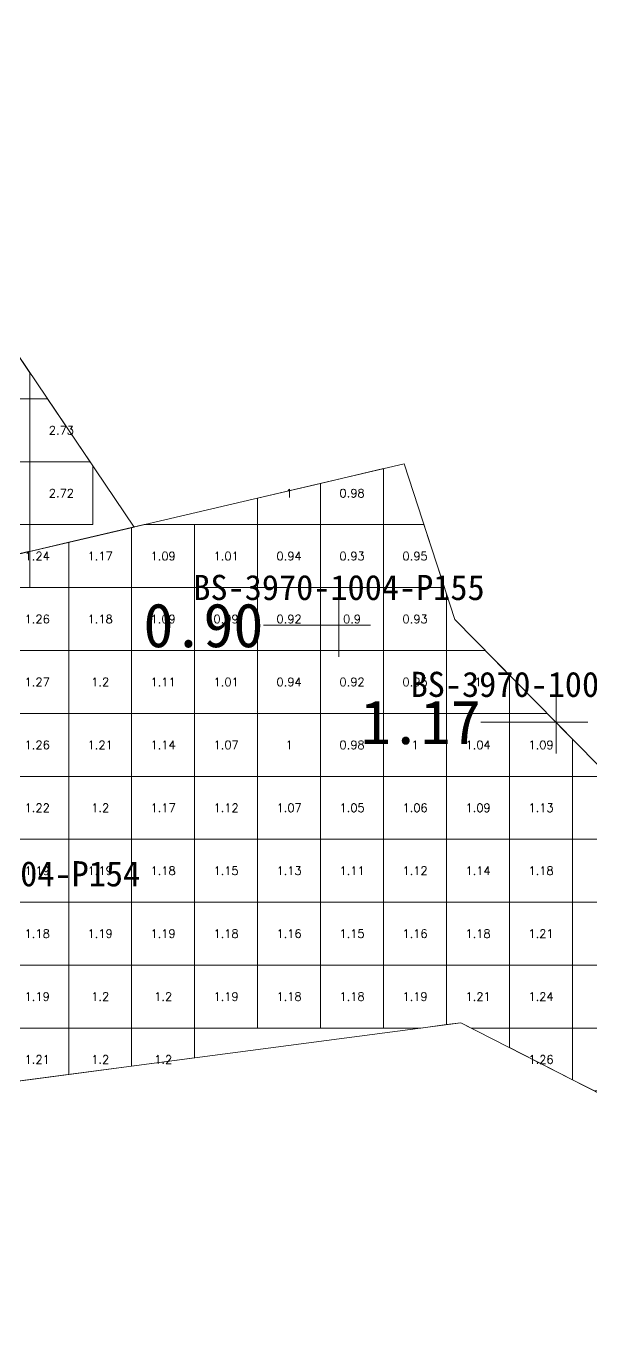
# Model space of a CAD drawing. Header units: inches. Extents: x 469761 to 469956, y 4349708 to 4349833.
# Drawn here: x 469861.31 to 469870.27, y 4349708.4 to 4349729.32 of the extents above; entities that cross this region are included whole.
import ezdxf
from ezdxf.enums import TextEntityAlignment as Align

# ---------------------------------------------------------------- set-up
doc = ezdxf.new("R2010")
doc.units = ezdxf.units.IN
doc.header["$MEASUREMENT"] = 0
for name, color, linetype, lineweight in [('点', 7, 'Continuous', 0), ('爆区方格网', 7, 'Continuous', 0), ('线条', 7, 'Continuous', 0), ('钻孔', 7, 'Continuous', 0)]:
    doc.layers.add(name, color=color, linetype=linetype, lineweight=lineweight)
doc.styles.add('3dmine_textStyle_1', font='txt.shx', dxfattribs={"height": 1, "bigfont": 'gbcbig.shx'})
doc.styles.add('3dmine_textStyle_2', font='simsunb.ttf', dxfattribs={"height": 1})

msp = doc.modelspace()

# ---------------------------------------------------------------- hatches: boundary and pattern name
at = {"layer": '钻孔', "linetype": 'Continuous', "lineweight": 0, "true_color": 0x00ffff, "extrusion": (0, 1, 0)}
msp.add_hatch(color=4, dxfattribs=at).paths.add_polyline_path([(-469867.27, 3959.91), (-469866.27, 3959.91), (-469866.27, 3969.91), (-469867.27, 3969.91)], flags=0)
at = {"layer": '钻孔', "linetype": 'Continuous', "lineweight": 0, "true_color": 0x0000ff, "extrusion": (0, 1, 0)}
for points in [[(-469870.72, 3960.31), (-469869.72, 3960.31), (-469869.72, 3969.31), (-469870.72, 3969.31)], [(-469861.8, 3959.88), (-469860.8, 3959.88), (-469860.8, 3969.88), (-469861.8, 3969.88)]]:
    msp.add_hatch(color=5, dxfattribs=at).paths.add_polyline_path(points, flags=0)

# ---------------------------------------------------------------- linework, layer by layer
at = {"color": 1, "linetype": 'Continuous', "lineweight": 0, "true_color": 0xff0000, "elevation": 3972.427}
msp.add_lwpolyline([(469845.427, 4349736.191), (469845.427, 4349736.191), (469853.646, 4349734.245), (469859.815, 4349730.088), (469861.012, 4349724.333), (469863.02, 4349721.36), (469859.293, 4349720.49), (469855.469, 4349723.158), (469850.298, 4349726.225), (469847.774, 4349728.804), (469844.034, 4349731.795), (469843.7, 4349734.237), (469845.427, 4349736.191)], dxfattribs=at)
at = {"color": 5, "linetype": 'Continuous', "lineweight": 0}
msp.add_lwpolyline([(469881.832, 4349708.397), (469873.956, 4349710.541), (469868.207, 4349713.482), (469860.922, 4349712.521), (469856.143, 4349714.688), (469851.91, 4349717.746), (469847.05, 4349722.386), (469845.478, 4349726.059), (469847.774, 4349728.804), (469850.298, 4349726.225), (469855.469, 4349723.158), (469859.293, 4349720.49), (469867.304, 4349722.364), (469868.108, 4349719.891), (469870.688, 4349717.269), (469874.94, 4349716.167), (469880.538, 4349711.441), (469881.832, 4349708.397), (469881.832, 4349708.397)], dxfattribs=at)
at = {"layer": '点', "color": 138, "linetype": 'Continuous', "lineweight": 0, "true_color": 0x004c4c}
for points, elevation in [([(469866.27, 4349719.3), (469866.27, 4349720.3)], 3969.91), ([(469866.77, 4349719.8), (469865.77, 4349719.8)], 3969.91), ([(469869.72, 4349717.76), (469869.72, 4349718.76)], 3969.31), ([(469870.22, 4349718.26), (469869.22, 4349718.26)], 3969.31)]:
    msp.add_lwpolyline(points, dxfattribs=dict(at, elevation=elevation))
at = {"layer": '爆区方格网', "color": 1, "linetype": 'Continuous', "lineweight": 0, "true_color": 0xff0000, "elevation": 3970.35}
for points in [[(469861.012, 4349724.333), (469861.363, 4349723.812), (469861.363, 4349723.398), (469860.363, 4349723.398), (469860.363, 4349724.398), (469860.998, 4349724.398), (469861.012, 4349724.333)], [(469861.363, 4349722.398), (469860.363, 4349722.398), (469860.363, 4349723.398), (469861.363, 4349723.398), (469861.363, 4349722.398)], [(469862.318, 4349722.398), (469861.363, 4349722.398), (469861.363, 4349723.398), (469861.643, 4349723.398), (469862.318, 4349722.398)], [(469861.363, 4349721.398), (469860.363, 4349721.398), (469860.363, 4349722.398), (469861.363, 4349722.398), (469861.363, 4349721.398)], [(469862.363, 4349722.332), (469862.363, 4349721.398), (469861.363, 4349721.398), (469861.363, 4349722.398), (469862.318, 4349722.398), (469862.363, 4349722.332)], [(469861.363, 4349720.975), (469860.363, 4349720.741), (469860.363, 4349721.398), (469861.363, 4349721.398), (469861.363, 4349720.975)], [(469861.363, 4349720.398), (469860.363, 4349720.398), (469860.363, 4349720.74), (469861.363, 4349720.974), (469861.363, 4349720.398)]]:
    msp.add_lwpolyline(points, dxfattribs=at)
at = {"layer": '爆区方格网', "color": 5, "linetype": 'Continuous', "lineweight": 0, "elevation": 3969.32}
for points in [[(469866.978, 4349721.398), (469865.978, 4349721.398), (469865.978, 4349722.054), (469866.978, 4349722.288), (469866.978, 4349721.398)], [(469865.978, 4349721.398), (469864.978, 4349721.398), (469864.978, 4349721.82), (469865.978, 4349722.054), (469865.978, 4349721.398)], [(469863.978, 4349720.398), (469862.978, 4349720.398), (469862.978, 4349721.352), (469863.175, 4349721.398), (469863.978, 4349721.398), (469863.978, 4349720.398)], [(469864.978, 4349720.398), (469863.978, 4349720.398), (469863.978, 4349721.398), (469864.978, 4349721.398), (469864.978, 4349720.398)], [(469865.978, 4349720.398), (469864.978, 4349720.398), (469864.978, 4349721.398), (469865.978, 4349721.398), (469865.978, 4349720.398)], [(469866.978, 4349720.398), (469865.978, 4349720.398), (469865.978, 4349721.398), (469866.978, 4349721.398), (469866.978, 4349720.398)], [(469867.943, 4349720.398), (469866.978, 4349720.398), (469866.978, 4349721.398), (469867.618, 4349721.398), (469867.943, 4349720.398)], [(469863.978, 4349719.398), (469862.978, 4349719.398), (469862.978, 4349720.398), (469863.978, 4349720.398), (469863.978, 4349719.398)], [(469864.978, 4349719.398), (469863.978, 4349719.398), (469863.978, 4349720.398), (469864.978, 4349720.398), (469864.978, 4349719.398)], [(469865.978, 4349719.398), (469864.978, 4349719.398), (469864.978, 4349720.398), (469865.978, 4349720.398), (469865.978, 4349719.398)], [(469866.978, 4349719.398), (469865.978, 4349719.398), (469865.978, 4349720.398), (469866.978, 4349720.398), (469866.978, 4349719.398)], [(469867.978, 4349720.293), (469867.978, 4349719.398), (469866.978, 4349719.398), (469866.978, 4349720.398), (469867.943, 4349720.398), (469867.978, 4349720.293)], [(469863.978, 4349718.398), (469862.978, 4349718.398), (469862.978, 4349719.398), (469863.978, 4349719.398), (469863.978, 4349718.398)], [(469864.978, 4349718.398), (469863.978, 4349718.398), (469863.978, 4349719.398), (469864.978, 4349719.398), (469864.978, 4349718.398)], [(469865.978, 4349718.398), (469864.978, 4349718.398), (469864.978, 4349719.398), (469865.978, 4349719.398), (469865.978, 4349718.398)], [(469866.978, 4349718.398), (469865.978, 4349718.398), (469865.978, 4349719.398), (469866.978, 4349719.398), (469866.978, 4349718.398)], [(469867.978, 4349718.398), (469866.978, 4349718.398), (469866.978, 4349719.398), (469867.978, 4349719.398), (469867.978, 4349718.398)], [(469868.978, 4349719.007), (469868.978, 4349718.398), (469867.978, 4349718.398), (469867.978, 4349719.398), (469868.593, 4349719.398), (469868.978, 4349719.007)], [(469863.978, 4349717.398), (469862.978, 4349717.398), (469862.978, 4349718.398), (469863.978, 4349718.398), (469863.978, 4349717.398)], [(469864.978, 4349717.398), (469863.978, 4349717.398), (469863.978, 4349718.398), (469864.978, 4349718.398), (469864.978, 4349717.398)], [(469865.978, 4349717.398), (469864.978, 4349717.398), (469864.978, 4349718.398), (469865.978, 4349718.398), (469865.978, 4349717.398)], [(469866.978, 4349717.398), (469865.978, 4349717.398), (469865.978, 4349718.398), (469866.978, 4349718.398), (469866.978, 4349717.398)], [(469867.978, 4349717.398), (469866.978, 4349717.398), (469866.978, 4349718.398), (469867.978, 4349718.398), (469867.978, 4349717.398)], [(469868.978, 4349717.398), (469867.978, 4349717.398), (469867.978, 4349718.398), (469868.978, 4349718.398), (469868.978, 4349717.398)], [(469869.978, 4349717.991), (469869.978, 4349717.398), (469868.978, 4349717.398), (469868.978, 4349718.398), (469869.577, 4349718.398), (469869.978, 4349717.991)], [(469863.978, 4349716.398), (469862.978, 4349716.398), (469862.978, 4349717.398), (469863.978, 4349717.398), (469863.978, 4349716.398)], [(469864.978, 4349716.398), (469863.978, 4349716.398), (469863.978, 4349717.398), (469864.978, 4349717.398), (469864.978, 4349716.398)], [(469865.978, 4349716.398), (469864.978, 4349716.398), (469864.978, 4349717.398), (469865.978, 4349717.398), (469865.978, 4349716.398)], [(469866.978, 4349716.398), (469865.978, 4349716.398), (469865.978, 4349717.398), (469866.978, 4349717.398), (469866.978, 4349716.398)], [(469867.978, 4349716.398), (469866.978, 4349716.398), (469866.978, 4349717.398), (469867.978, 4349717.398), (469867.978, 4349716.398)], [(469868.978, 4349716.398), (469867.978, 4349716.398), (469867.978, 4349717.398), (469868.978, 4349717.398), (469868.978, 4349716.398)], [(469869.978, 4349716.398), (469868.978, 4349716.398), (469868.978, 4349717.398), (469869.978, 4349717.398), (469869.978, 4349716.398)], [(469870.688, 4349717.269), (469870.978, 4349717.194), (469870.978, 4349716.398), (469869.978, 4349716.398), (469869.978, 4349717.398), (469870.561, 4349717.398), (469870.688, 4349717.269)]]:
    msp.add_lwpolyline(points, dxfattribs=at)
at = {"layer": '爆区方格网', "color": 5, "linetype": 'Continuous', "lineweight": 0, "true_color": 0x0000ff, "elevation": 3969.32}
for points in [[(469862.978, 4349720.398), (469861.978, 4349720.398), (469861.978, 4349721.118), (469862.978, 4349721.352), (469862.978, 4349720.398)], [(469861.978, 4349720.398), (469861.363, 4349720.398), (469861.363, 4349720.974), (469860.978, 4349720.884), (469860.978, 4349720.884), (469861.978, 4349721.118), (469861.978, 4349720.398)], [(469861.978, 4349719.398), (469860.978, 4349719.398), (469860.978, 4349720.398), (469861.978, 4349720.398), (469861.978, 4349719.398)], [(469862.978, 4349719.398), (469861.978, 4349719.398), (469861.978, 4349720.398), (469862.978, 4349720.398), (469862.978, 4349719.398)], [(469861.978, 4349718.398), (469860.978, 4349718.398), (469860.978, 4349719.398), (469861.978, 4349719.398), (469861.978, 4349718.398)], [(469862.978, 4349718.398), (469861.978, 4349718.398), (469861.978, 4349719.398), (469862.978, 4349719.398), (469862.978, 4349718.398)], [(469861.978, 4349717.398), (469860.978, 4349717.398), (469860.978, 4349718.398), (469861.978, 4349718.398), (469861.978, 4349717.398)], [(469862.978, 4349717.398), (469861.978, 4349717.398), (469861.978, 4349718.398), (469862.978, 4349718.398), (469862.978, 4349717.398)], [(469861.978, 4349716.398), (469860.978, 4349716.398), (469860.978, 4349717.398), (469861.978, 4349717.398), (469861.978, 4349716.398)], [(469862.978, 4349716.398), (469861.978, 4349716.398), (469861.978, 4349717.398), (469862.978, 4349717.398), (469862.978, 4349716.398)], [(469861.978, 4349715.398), (469860.978, 4349715.398), (469860.978, 4349716.398), (469861.978, 4349716.398), (469861.978, 4349715.398)], [(469862.978, 4349715.398), (469861.978, 4349715.398), (469861.978, 4349716.398), (469862.978, 4349716.398), (469862.978, 4349715.398)], [(469863.978, 4349715.398), (469862.978, 4349715.398), (469862.978, 4349716.398), (469863.978, 4349716.398), (469863.978, 4349715.398)], [(469864.978, 4349715.398), (469863.978, 4349715.398), (469863.978, 4349716.398), (469864.978, 4349716.398), (469864.978, 4349715.398)], [(469865.978, 4349715.398), (469864.978, 4349715.398), (469864.978, 4349716.398), (469865.978, 4349716.398), (469865.978, 4349715.398)], [(469866.978, 4349715.398), (469865.978, 4349715.398), (469865.978, 4349716.398), (469866.978, 4349716.398), (469866.978, 4349715.398)], [(469867.978, 4349715.398), (469866.978, 4349715.398), (469866.978, 4349716.398), (469867.978, 4349716.398), (469867.978, 4349715.398)], [(469868.978, 4349715.398), (469867.978, 4349715.398), (469867.978, 4349716.398), (469868.978, 4349716.398), (469868.978, 4349715.398)], [(469869.978, 4349715.398), (469868.978, 4349715.398), (469868.978, 4349716.398), (469869.978, 4349716.398), (469869.978, 4349715.398)], [(469870.978, 4349715.398), (469869.978, 4349715.398), (469869.978, 4349716.398), (469870.978, 4349716.398), (469870.978, 4349715.398)], [(469861.978, 4349714.398), (469860.978, 4349714.398), (469860.978, 4349715.398), (469861.978, 4349715.398), (469861.978, 4349714.398)], [(469862.978, 4349714.398), (469861.978, 4349714.398), (469861.978, 4349715.398), (469862.978, 4349715.398), (469862.978, 4349714.398)], [(469863.978, 4349714.398), (469862.978, 4349714.398), (469862.978, 4349715.398), (469863.978, 4349715.398), (469863.978, 4349714.398)], [(469864.978, 4349714.398), (469863.978, 4349714.398), (469863.978, 4349715.398), (469864.978, 4349715.398), (469864.978, 4349714.398)], [(469865.978, 4349714.398), (469864.978, 4349714.398), (469864.978, 4349715.398), (469865.978, 4349715.398), (469865.978, 4349714.398)], [(469866.978, 4349714.398), (469865.978, 4349714.398), (469865.978, 4349715.398), (469866.978, 4349715.398), (469866.978, 4349714.398)], [(469867.978, 4349714.398), (469866.978, 4349714.398), (469866.978, 4349715.398), (469867.978, 4349715.398), (469867.978, 4349714.398)], [(469868.978, 4349714.398), (469867.978, 4349714.398), (469867.978, 4349715.398), (469868.978, 4349715.398), (469868.978, 4349714.398)], [(469869.978, 4349714.398), (469868.978, 4349714.398), (469868.978, 4349715.398), (469869.978, 4349715.398), (469869.978, 4349714.398)], [(469870.978, 4349714.398), (469869.978, 4349714.398), (469869.978, 4349715.398), (469870.978, 4349715.398), (469870.978, 4349714.398)], [(469861.978, 4349713.398), (469860.978, 4349713.398), (469860.978, 4349714.398), (469861.978, 4349714.398), (469861.978, 4349713.398)], [(469862.978, 4349713.398), (469861.978, 4349713.398), (469861.978, 4349714.398), (469862.978, 4349714.398), (469862.978, 4349713.398)], [(469863.978, 4349713.398), (469862.978, 4349713.398), (469862.978, 4349714.398), (469863.978, 4349714.398), (469863.978, 4349713.398)], [(469864.978, 4349713.398), (469863.978, 4349713.398), (469863.978, 4349714.398), (469864.978, 4349714.398), (469864.978, 4349713.398)], [(469865.978, 4349713.398), (469864.978, 4349713.398), (469864.978, 4349714.398), (469865.978, 4349714.398), (469865.978, 4349713.398)], [(469866.978, 4349713.398), (469865.978, 4349713.398), (469865.978, 4349714.398), (469866.978, 4349714.398), (469866.978, 4349713.398)], [(469867.978, 4349713.452), (469867.57, 4349713.398), (469866.978, 4349713.398), (469866.978, 4349714.398), (469867.978, 4349714.398), (469867.978, 4349713.452)], [(469868.978, 4349713.398), (469868.371, 4349713.398), (469868.207, 4349713.482), (469867.978, 4349713.452), (469867.978, 4349714.398), (469868.978, 4349714.398), (469868.978, 4349713.398)], [(469869.978, 4349713.398), (469868.978, 4349713.398), (469868.978, 4349714.398), (469869.978, 4349714.398), (469869.978, 4349713.398)], [(469870.978, 4349713.398), (469869.978, 4349713.398), (469869.978, 4349714.398), (469870.978, 4349714.398), (469870.978, 4349713.398)], [(469861.978, 4349712.661), (469860.978, 4349712.529), (469860.978, 4349713.398), (469861.978, 4349713.398), (469861.978, 4349712.661)], [(469862.978, 4349712.793), (469861.978, 4349712.661), (469861.978, 4349713.398), (469862.978, 4349713.398), (469862.978, 4349712.793)], [(469863.978, 4349712.925), (469862.978, 4349712.793), (469862.978, 4349713.398), (469863.978, 4349713.398), (469863.978, 4349712.925)], [(469869.978, 4349712.577), (469868.978, 4349713.088), (469868.978, 4349713.398), (469869.978, 4349713.398), (469869.978, 4349712.577)], [(469870.978, 4349712.398), (469870.326, 4349712.398), (469869.978, 4349712.577), (469869.978, 4349713.398), (469870.978, 4349713.398), (469870.978, 4349712.398)]]:
    msp.add_lwpolyline(points, dxfattribs=at)
at = {"layer": '线条', "color": 138, "linetype": 'Continuous', "lineweight": 0, "true_color": 0x004c4c}
for points, elevation in [([(469866.27, 4349719.8), (469866.27, 4349719.8), (469866.27, 4349719.8)], 3969.91), ([(469869.72, 4349718.26), (469869.72, 4349718.26), (469869.72, 4349718.26)], 3969.31)]:
    msp.add_lwpolyline(points, dxfattribs=dict(at, elevation=elevation))
at = {"layer": '钻孔', "color": 4, "linetype": 'Continuous', "lineweight": 0, "true_color": 0x00ffff}
for elevation in [3969.91, 3959.91]:
    msp.add_lwpolyline([(469866.27, 4349719.8), (469865.07, 4349719.8)], dxfattribs=dict(at, elevation=elevation))
at = {"layer": '钻孔', "color": 5, "linetype": 'Continuous', "lineweight": 0, "true_color": 0x0000ff}
for elevation in [3969.31, 3960.31]:
    msp.add_lwpolyline([(469869.72, 4349718.26), (469868.52, 4349718.26)], dxfattribs=dict(at, elevation=elevation))

# ---------------------------------------------------------------- texts
at = {"color": 1, "linetype": 'Continuous', "lineweight": 0, "true_color": 0xff0000, "style": '3dmine_textStyle_1'}
for s, p in [('2.73', (469861.863, 4349722.898, 3970.35)), ('2.72', (469861.863, 4349721.898, 3970.35))]:
    msp.add_text(s, height=0.1333, dxfattribs=at).set_placement(p, align=Align.MIDDLE_CENTER)
at = {"color": 5, "linetype": 'Continuous', "lineweight": 0, "style": '3dmine_textStyle_1'}
for s, height, p in [('1', 0.133, (469865.478, 4349721.898, 3969.32)), ('0.98', 0.1333, (469866.478, 4349721.898, 3969.32)), ('1.09', 0.1333, (469863.478, 4349720.898, 3969.32)), ('1.01', 0.1333, (469864.478, 4349720.898, 3969.32)), ('0.94', 0.1333, (469865.478, 4349720.898, 3969.32)), ('0.93', 0.1333, (469866.478, 4349720.898, 3969.32)), ('0.95', 0.1333, (469867.478, 4349720.898, 3969.32)), ('1.09', 0.1333, (469863.478, 4349719.898, 3969.32)), ('0.99', 0.1333, (469864.478, 4349719.898, 3969.32)), ('0.92', 0.1333, (469865.478, 4349719.898, 3969.32)), ('0.9', 0.1333, (469866.478, 4349719.898, 3969.32)), ('0.93', 0.1333, (469867.478, 4349719.898, 3969.32)), ('1.11', 0.1333, (469863.478, 4349718.898, 3969.32)), ('1.01', 0.1333, (469864.478, 4349718.898, 3969.32)), ('0.94', 0.1333, (469865.478, 4349718.898, 3969.32)), ('0.92', 0.1333, (469866.478, 4349718.898, 3969.32)), ('0.95', 0.1333, (469867.478, 4349718.898, 3969.32)), ('1', 0.133, (469868.478, 4349718.898, 3969.32)), ('1.14', 0.1333, (469863.478, 4349717.898, 3969.32)), ('1.07', 0.1333, (469864.478, 4349717.898, 3969.32)), ('1', 0.133, (469865.478, 4349717.898, 3969.32)), ('0.98', 0.1333, (469866.478, 4349717.898, 3969.32)), ('1', 0.133, (469867.478, 4349717.898, 3969.32)), ('1.04', 0.1333, (469868.478, 4349717.898, 3969.32)), ('1.09', 0.1333, (469869.478, 4349717.898, 3969.32))]:
    msp.add_text(s, height=height, dxfattribs=at).set_placement(p, align=Align.MIDDLE_CENTER)
at = {"color": 5, "linetype": 'Continuous', "lineweight": 0, "true_color": 0x0000ff, "style": '3dmine_textStyle_1'}
for s, p in [('1.24', (469861.478, 4349720.898, 3969.32)), ('1.17', (469862.478, 4349720.898, 3969.32)), ('1.26', (469861.478, 4349719.898, 3969.32)), ('1.18', (469862.478, 4349719.898, 3969.32)), ('1.27', (469861.478, 4349718.898, 3969.32)), ('1.2', (469862.478, 4349718.898, 3969.32)), ('1.26', (469861.478, 4349717.898, 3969.32)), ('1.21', (469862.478, 4349717.898, 3969.32)), ('1.22', (469861.478, 4349716.898, 3969.32)), ('1.2', (469862.478, 4349716.898, 3969.32)), ('1.17', (469863.478, 4349716.898, 3969.32)), ('1.12', (469864.478, 4349716.898, 3969.32)), ('1.07', (469865.478, 4349716.898, 3969.32)), ('1.05', (469866.478, 4349716.898, 3969.32)), ('1.06', (469867.478, 4349716.898, 3969.32)), ('1.09', (469868.478, 4349716.898, 3969.32)), ('1.13', (469869.478, 4349716.898, 3969.32)), ('1.19', (469861.478, 4349715.898, 3969.32)), ('1.19', (469862.478, 4349715.898, 3969.32)), ('1.18', (469863.478, 4349715.898, 3969.32)), ('1.15', (469864.478, 4349715.898, 3969.32)), ('1.13', (469865.478, 4349715.898, 3969.32)), ('1.11', (469866.478, 4349715.898, 3969.32)), ('1.12', (469867.478, 4349715.898, 3969.32)), ('1.14', (469868.478, 4349715.898, 3969.32)), ('1.18', (469869.478, 4349715.898, 3969.32)), ('1.18', (469861.478, 4349714.898, 3969.32)), ('1.19', (469862.478, 4349714.898, 3969.32)), ('1.19', (469863.478, 4349714.898, 3969.32)), ('1.18', (469864.478, 4349714.898, 3969.32)), ('1.16', (469865.478, 4349714.898, 3969.32)), ('1.15', (469866.478, 4349714.898, 3969.32)), ('1.16', (469867.478, 4349714.898, 3969.32)), ('1.18', (469868.478, 4349714.898, 3969.32)), ('1.21', (469869.478, 4349714.898, 3969.32)), ('1.19', (469861.478, 4349713.898, 3969.32)), ('1.2', (469862.478, 4349713.898, 3969.32)), ('1.2', (469863.478, 4349713.898, 3969.32)), ('1.19', (469864.478, 4349713.898, 3969.32)), ('1.18', (469865.478, 4349713.898, 3969.32)), ('1.18', (469866.478, 4349713.898, 3969.32)), ('1.19', (469867.478, 4349713.898, 3969.32)), ('1.21', (469868.478, 4349713.898, 3969.32)), ('1.24', (469869.478, 4349713.898, 3969.32)), ('1.21', (469861.478, 4349712.898, 3969.32)), ('1.2', (469862.478, 4349712.898, 3969.32)), ('1.2', (469863.478, 4349712.898, 3969.32)), ('1.26', (469869.478, 4349712.898, 3969.32))]:
    msp.add_text(s, height=0.1333, dxfattribs=at).set_placement(p, align=Align.MIDDLE_CENTER)
at = {"layer": '钻孔', "color": 138, "linetype": 'Continuous', "lineweight": 0, "true_color": 0x004c4c, "style": '3dmine_textStyle_2'}
for s, p in [('BS-3970-1004-P155', (469866.27, 4349720.2, 3969.91)), ('BS-3970-1004-P156', (469869.72, 4349718.66, 3969.31)), ('BS-3970-1004-P154', (469860.8, 4349715.65, 3969.88))]:
    msp.add_text(s, height=0.4, dxfattribs=at).set_placement(p, align=Align.CENTER)
at = {"layer": '钻孔', "color": 4, "linetype": 'Continuous', "lineweight": 0, "true_color": 0x00ffff, "style": '3dmine_textStyle_2'}
msp.add_text('0.90', height=0.7, dxfattribs=at).set_placement((469865.07, 4349719.8, 3964.91), align=Align.MIDDLE_RIGHT)
at = {"layer": '钻孔', "color": 5, "linetype": 'Continuous', "lineweight": 0, "true_color": 0x0000ff, "style": '3dmine_textStyle_2'}
msp.add_text('1.17', height=0.7, dxfattribs=at).set_placement((469868.52, 4349718.26, 3964.81), align=Align.MIDDLE_RIGHT)

doc.saveas('drawing.dxf')
